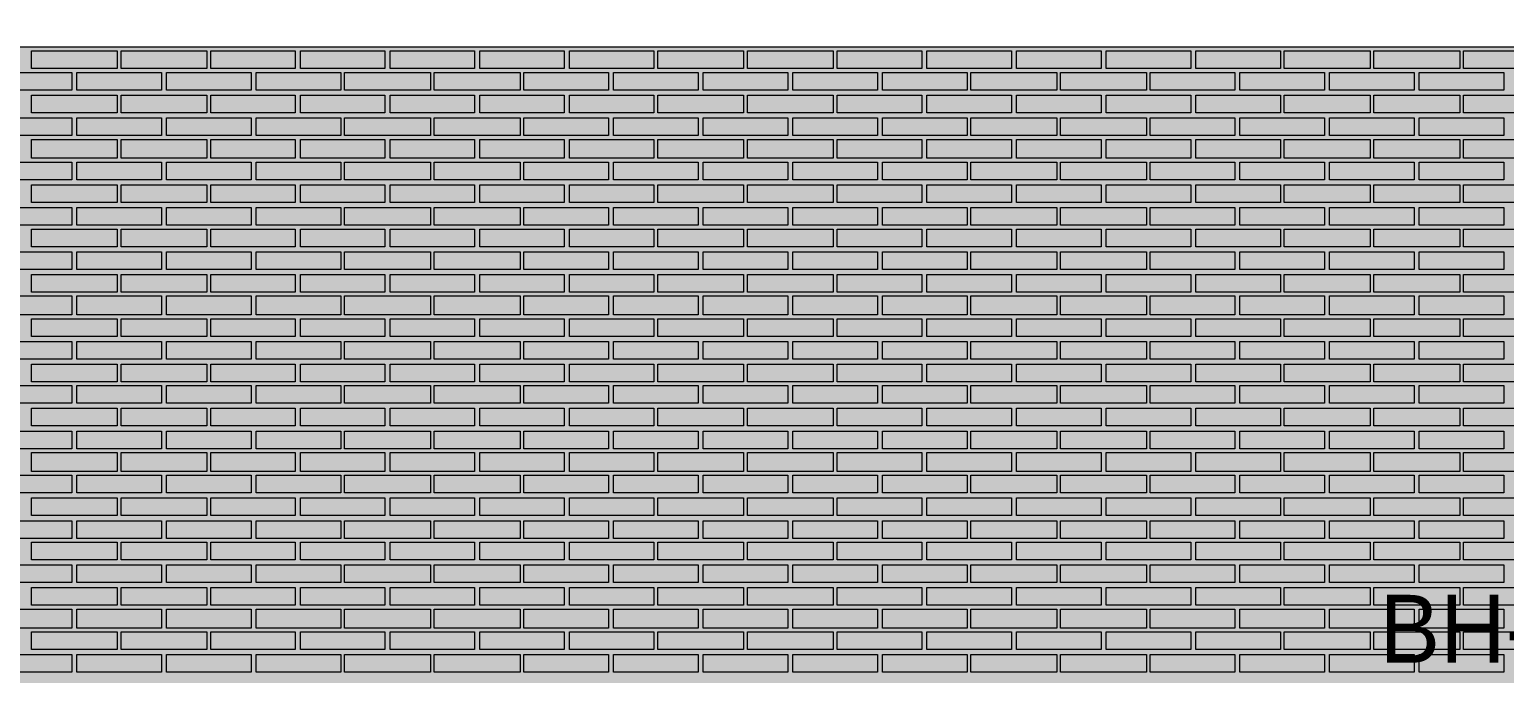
# Model space of a CAD drawing. Header units: millimetres. Extents: x -28928 to 100580, y -22867 to 36490.
# Drawn here: x 67054 to 71995, y 27991 to 30148 of the extents above; entities that cross this region are included whole.
import ezdxf

# ---------------------------------------------------------------- set-up
doc = ezdxf.new("R2010")
doc.units = ezdxf.units.MM
doc.layers.add('PDF _Геометрия', color=7, linetype='Continuous', true_color=0x8f8e8d)
doc.layers.add('PDF _Сплошная заливка', color=7, linetype='Continuous', true_color=0xffffff)
doc.layers.add('PDF _Текст', color=7, linetype='Continuous')

msp = doc.modelspace()

# ---------------------------------------------------------------- hatches: boundary and pattern name
at = {"layer": 'PDF _Сплошная заливка', "true_color": 0xdcd6cf, "transparency": 33554559}
msp.add_hatch(color=254, dxfattribs=at).paths.add_polyline_path([(64868.4, 16343.4), (64868.4, 19592.6), (66268.7, 19592.6), (66268.7, 16343.4), (82239.9, 16343.4), (82239.9, 30089.1), (52662.6, 30089.1), (52662.6, 16343.4), (62173.4, 16343.4), (62173.4, 19592.6), (64271.8, 19592.6), (64271.8, 16343.4)])

# ---------------------------------------------------------------- linework, layer by layer
at = {"layer": 'PDF _Геометрия', "color": 7, "lineweight": 9}
msp.add_lwpolyline([(82320.3, 30089.1), (82320.3, 30207.6), (82320.3, 30089.1), (-21934.3, 30089.1), (-21934.3, 30207.6), (82320.3, 30207.6)], dxfattribs=at)
at = {"layer": 'PDF _Геометрия', "lineweight": 9}
for points in [[(67347.6, 30076.4), (67347.6, 30017.2), (67059.9, 30017.2), (67059.9, 30076.4)], [(67648, 30076.4), (67648, 30017.2), (67360.3, 30017.2), (67360.3, 30076.4)], [(67944.1, 30076.4), (67944.1, 30017.2), (67660.7, 30017.2), (67660.7, 30076.4)], [(68244.5, 30076.4), (68244.5, 30017.2), (67961.1, 30017.2), (67961.1, 30076.4)], [(68544.9, 30076.4), (68544.9, 30017.2), (68261.4, 30017.2), (68261.4, 30076.4)], [(68845.3, 30076.4), (68845.3, 30017.2), (68561.8, 30017.2), (68561.8, 30076.4)], [(69145.7, 30076.4), (69145.7, 30017.2), (68862.2, 30017.2), (68862.2, 30076.4)], [(69446.1, 30076.4), (69446.1, 30017.2), (69158.4, 30017.2), (69158.4, 30076.4)], [(69746.4, 30076.4), (69746.4, 30017.2), (69458.7, 30017.2), (69458.7, 30076.4)], [(70042.6, 30076.4), (70042.6, 30017.2), (69759.1, 30017.2), (69759.1, 30076.4)], [(70343, 30076.4), (70343, 30017.2), (70059.5, 30017.2), (70059.5, 30076.4)], [(70643.4, 30076.4), (70643.4, 30017.2), (70359.9, 30017.2), (70359.9, 30076.4)], [(70943.7, 30076.4), (70943.7, 30017.2), (70660.3, 30017.2), (70660.3, 30076.4)], [(71244.1, 30076.4), (71244.1, 30017.2), (70960.7, 30017.2), (70960.7, 30076.4)], [(71544.5, 30076.4), (71544.5, 30017.2), (71256.8, 30017.2), (71256.8, 30076.4)], [(71844.9, 30076.4), (71844.9, 30017.2), (71557.2, 30017.2), (71557.2, 30076.4)], [(72141.1, 30076.4), (72141.1, 30017.2), (71857.6, 30017.2), (71857.6, 30076.4)], [(67195.3, 29945.3), (67055.7, 29945.3), (66911.8, 29945.3), (66911.8, 30004.5), (67055.7, 30004.5), (67195.3, 30004.5)], [(67495.7, 29945.3), (67351.8, 29945.3), (67212.2, 29945.3), (67212.2, 30004.5), (67351.8, 30004.5), (67495.7, 30004.5)], [(67796.1, 29945.3), (67652.2, 29945.3), (67512.6, 29945.3), (67512.6, 30004.5), (67652.2, 30004.5), (67796.1, 30004.5)], [(68096.4, 29945.3), (67952.6, 29945.3), (67813, 29945.3), (67813, 30004.5), (67952.6, 30004.5), (68096.4, 30004.5)], [(68396.8, 29945.3), (68253, 29945.3), (68109.1, 29945.3), (68109.1, 30004.5), (68253, 30004.5), (68396.8, 30004.5)], [(68697.2, 29945.3), (68553.4, 29945.3), (68409.5, 29945.3), (68409.5, 30004.5), (68553.4, 30004.5), (68697.2, 30004.5)], [(68993.4, 29945.3), (68853.7, 29945.3), (68709.9, 29945.3), (68709.9, 30004.5), (68853.7, 30004.5), (68993.4, 30004.5)], [(69293.7, 29945.3), (69154.1, 29945.3), (69010.3, 29945.3), (69010.3, 30004.5), (69154.1, 30004.5), (69293.7, 30004.5)], [(69594.1, 29945.3), (69450.3, 29945.3), (69310.7, 29945.3), (69310.7, 30004.5), (69450.3, 30004.5), (69594.1, 30004.5)], [(69894.5, 29945.3), (69750.7, 29945.3), (69611.1, 29945.3), (69611.1, 30004.5), (69750.7, 30004.5), (69894.5, 30004.5)], [(70194.9, 29945.3), (70051.1, 29945.3), (69911.4, 29945.3), (69911.4, 30004.5), (70051.1, 30004.5), (70194.9, 30004.5)], [(70495.3, 29945.3), (70351.4, 29945.3), (70207.6, 29945.3), (70207.6, 30004.5), (70351.4, 30004.5), (70495.3, 30004.5)], [(70795.7, 29945.3), (70651.8, 29945.3), (70508, 29945.3), (70508, 30004.5), (70651.8, 30004.5), (70795.7, 30004.5)], [(71091.8, 29945.3), (70952.2, 29945.3), (70808.4, 29945.3), (70808.4, 30004.5), (70952.2, 30004.5), (71091.8, 30004.5)], [(71392.2, 29945.3), (71252.6, 29945.3), (71108.7, 29945.3), (71108.7, 30004.5), (71252.6, 30004.5), (71392.2, 30004.5)], [(71692.6, 29945.3), (71553, 29945.3), (71409.1, 29945.3), (71409.1, 30004.5), (71553, 30004.5), (71692.6, 30004.5)], [(71993, 29945.3), (71849.1, 29945.3), (71709.5, 29945.3), (71709.5, 30004.5), (71849.1, 30004.5), (71993, 30004.5)], [(67347.6, 29928.4), (67347.6, 29869.1), (67059.9, 29869.1), (67059.9, 29928.4)], [(67648, 29928.4), (67648, 29869.1), (67360.3, 29869.1), (67360.3, 29928.4)], [(67944.1, 29928.4), (67944.1, 29869.1), (67660.7, 29869.1), (67660.7, 29928.4)], [(68244.5, 29928.4), (68244.5, 29869.1), (67961.1, 29869.1), (67961.1, 29928.4)], [(68544.9, 29928.4), (68544.9, 29869.1), (68261.4, 29869.1), (68261.4, 29928.4)], [(68845.3, 29928.4), (68845.3, 29869.1), (68561.8, 29869.1), (68561.8, 29928.4)], [(69145.7, 29928.4), (69145.7, 29869.1), (68862.2, 29869.1), (68862.2, 29928.4)], [(69446.1, 29928.4), (69446.1, 29869.1), (69158.4, 29869.1), (69158.4, 29928.4)], [(69746.4, 29928.4), (69746.4, 29869.1), (69458.7, 29869.1), (69458.7, 29928.4)], [(70042.6, 29928.4), (70042.6, 29869.1), (69759.1, 29869.1), (69759.1, 29928.4)], [(70343, 29928.4), (70343, 29869.1), (70059.5, 29869.1), (70059.5, 29928.4)], [(70643.4, 29928.4), (70643.4, 29869.1), (70359.9, 29869.1), (70359.9, 29928.4)], [(70943.7, 29928.4), (70943.7, 29869.1), (70660.3, 29869.1), (70660.3, 29928.4)], [(71244.1, 29928.4), (71244.1, 29869.1), (70960.7, 29869.1), (70960.7, 29928.4)], [(71544.5, 29928.4), (71544.5, 29869.1), (71256.8, 29869.1), (71256.8, 29928.4)], [(71844.9, 29928.4), (71844.9, 29869.1), (71557.2, 29869.1), (71557.2, 29928.4)], [(72141.1, 29928.4), (72141.1, 29869.1), (71857.6, 29869.1), (71857.6, 29928.4)], [(67195.3, 29793), (67055.7, 29793), (66911.8, 29793), (66911.8, 29852.2), (67055.7, 29852.2), (67195.3, 29852.2)], [(67495.7, 29793), (67351.8, 29793), (67212.2, 29793), (67212.2, 29852.2), (67351.8, 29852.2), (67495.7, 29852.2)], [(67796.1, 29793), (67652.2, 29793), (67512.6, 29793), (67512.6, 29852.2), (67652.2, 29852.2), (67796.1, 29852.2)], [(68096.4, 29793), (67952.6, 29793), (67813, 29793), (67813, 29852.2), (67952.6, 29852.2), (68096.4, 29852.2)], [(68396.8, 29793), (68253, 29793), (68109.1, 29793), (68109.1, 29852.2), (68253, 29852.2), (68396.8, 29852.2)], [(68697.2, 29793), (68553.4, 29793), (68409.5, 29793), (68409.5, 29852.2), (68553.4, 29852.2), (68697.2, 29852.2)], [(68993.4, 29793), (68853.7, 29793), (68709.9, 29793), (68709.9, 29852.2), (68853.7, 29852.2), (68993.4, 29852.2)], [(69293.7, 29793), (69154.1, 29793), (69010.3, 29793), (69010.3, 29852.2), (69154.1, 29852.2), (69293.7, 29852.2)], [(69594.1, 29793), (69450.3, 29793), (69310.7, 29793), (69310.7, 29852.2), (69450.3, 29852.2), (69594.1, 29852.2)], [(69894.5, 29793), (69750.7, 29793), (69611.1, 29793), (69611.1, 29852.2), (69750.7, 29852.2), (69894.5, 29852.2)], [(70194.9, 29793), (70051.1, 29793), (69911.4, 29793), (69911.4, 29852.2), (70051.1, 29852.2), (70194.9, 29852.2)], [(70495.3, 29793), (70351.4, 29793), (70207.6, 29793), (70207.6, 29852.2), (70351.4, 29852.2), (70495.3, 29852.2)], [(70795.7, 29793), (70651.8, 29793), (70508, 29793), (70508, 29852.2), (70651.8, 29852.2), (70795.7, 29852.2)], [(71091.8, 29793), (70952.2, 29793), (70808.4, 29793), (70808.4, 29852.2), (70952.2, 29852.2), (71091.8, 29852.2)], [(71392.2, 29793), (71252.6, 29793), (71108.7, 29793), (71108.7, 29852.2), (71252.6, 29852.2), (71392.2, 29852.2)], [(71692.6, 29793), (71553, 29793), (71409.1, 29793), (71409.1, 29852.2), (71553, 29852.2), (71692.6, 29852.2)], [(71993, 29793), (71849.1, 29793), (71709.5, 29793), (71709.5, 29852.2), (71849.1, 29852.2), (71993, 29852.2)], [(67347.6, 29780.3), (67347.6, 29716.8), (67059.9, 29716.8), (67059.9, 29780.3)], [(67648, 29780.3), (67648, 29716.8), (67360.3, 29716.8), (67360.3, 29780.3)], [(67944.1, 29780.3), (67944.1, 29716.8), (67660.7, 29716.8), (67660.7, 29780.3)], [(68244.5, 29780.3), (68244.5, 29716.8), (67961.1, 29716.8), (67961.1, 29780.3)], [(68544.9, 29780.3), (68544.9, 29716.8), (68261.4, 29716.8), (68261.4, 29780.3)], [(68845.3, 29780.3), (68845.3, 29716.8), (68561.8, 29716.8), (68561.8, 29780.3)], [(69145.7, 29780.3), (69145.7, 29716.8), (68862.2, 29716.8), (68862.2, 29780.3)], [(69446.1, 29780.3), (69446.1, 29716.8), (69158.4, 29716.8), (69158.4, 29780.3)], [(69746.4, 29780.3), (69746.4, 29716.8), (69458.7, 29716.8), (69458.7, 29780.3)], [(70042.6, 29780.3), (70042.6, 29716.8), (69759.1, 29716.8), (69759.1, 29780.3)], [(70343, 29780.3), (70343, 29716.8), (70059.5, 29716.8), (70059.5, 29780.3)], [(70643.4, 29780.3), (70643.4, 29716.8), (70359.9, 29716.8), (70359.9, 29780.3)], [(70943.7, 29780.3), (70943.7, 29716.8), (70660.3, 29716.8), (70660.3, 29780.3)], [(71244.1, 29780.3), (71244.1, 29716.8), (70960.7, 29716.8), (70960.7, 29780.3)], [(71544.5, 29780.3), (71544.5, 29716.8), (71256.8, 29716.8), (71256.8, 29780.3)], [(71844.9, 29780.3), (71844.9, 29716.8), (71557.2, 29716.8), (71557.2, 29780.3)], [(72141.1, 29780.3), (72141.1, 29716.8), (71857.6, 29716.8), (71857.6, 29780.3)], [(67195.3, 29644.9), (67055.7, 29644.9), (66911.8, 29644.9), (66911.8, 29704.1), (67055.7, 29704.1), (67195.3, 29704.1)], [(67495.7, 29644.9), (67351.8, 29644.9), (67212.2, 29644.9), (67212.2, 29704.1), (67351.8, 29704.1), (67495.7, 29704.1)], [(67796.1, 29644.9), (67652.2, 29644.9), (67512.6, 29644.9), (67512.6, 29704.1), (67652.2, 29704.1), (67796.1, 29704.1)], [(68096.4, 29644.9), (67952.6, 29644.9), (67813, 29644.9), (67813, 29704.1), (67952.6, 29704.1), (68096.4, 29704.1)], [(68396.8, 29644.9), (68253, 29644.9), (68109.1, 29644.9), (68109.1, 29704.1), (68253, 29704.1), (68396.8, 29704.1)], [(68697.2, 29644.9), (68553.4, 29644.9), (68409.5, 29644.9), (68409.5, 29704.1), (68553.4, 29704.1), (68697.2, 29704.1)], [(68993.4, 29644.9), (68853.7, 29644.9), (68709.9, 29644.9), (68709.9, 29704.1), (68853.7, 29704.1), (68993.4, 29704.1)], [(69293.7, 29644.9), (69154.1, 29644.9), (69010.3, 29644.9), (69010.3, 29704.1), (69154.1, 29704.1), (69293.7, 29704.1)], [(69594.1, 29644.9), (69450.3, 29644.9), (69310.7, 29644.9), (69310.7, 29704.1), (69450.3, 29704.1), (69594.1, 29704.1)], [(69894.5, 29644.9), (69750.7, 29644.9), (69611.1, 29644.9), (69611.1, 29704.1), (69750.7, 29704.1), (69894.5, 29704.1)], [(70194.9, 29644.9), (70051.1, 29644.9), (69911.4, 29644.9), (69911.4, 29704.1), (70051.1, 29704.1), (70194.9, 29704.1)], [(70495.3, 29644.9), (70351.4, 29644.9), (70207.6, 29644.9), (70207.6, 29704.1), (70351.4, 29704.1), (70495.3, 29704.1)], [(70795.7, 29644.9), (70651.8, 29644.9), (70508, 29644.9), (70508, 29704.1), (70651.8, 29704.1), (70795.7, 29704.1)], [(71091.8, 29644.9), (70952.2, 29644.9), (70808.4, 29644.9), (70808.4, 29704.1), (70952.2, 29704.1), (71091.8, 29704.1)], [(71392.2, 29644.9), (71252.6, 29644.9), (71108.7, 29644.9), (71108.7, 29704.1), (71252.6, 29704.1), (71392.2, 29704.1)], [(71692.6, 29644.9), (71553, 29644.9), (71409.1, 29644.9), (71409.1, 29704.1), (71553, 29704.1), (71692.6, 29704.1)], [(71993, 29644.9), (71849.1, 29644.9), (71709.5, 29644.9), (71709.5, 29704.1), (71849.1, 29704.1), (71993, 29704.1)], [(67347.6, 29628), (67347.6, 29568.7), (67059.9, 29568.7), (67059.9, 29628)], [(67648, 29628), (67648, 29568.7), (67360.3, 29568.7), (67360.3, 29628)], [(67944.1, 29628), (67944.1, 29568.7), (67660.7, 29568.7), (67660.7, 29628)], [(68244.5, 29628), (68244.5, 29568.7), (67961.1, 29568.7), (67961.1, 29628)], [(68544.9, 29628), (68544.9, 29568.7), (68261.4, 29568.7), (68261.4, 29628)], [(68845.3, 29628), (68845.3, 29568.7), (68561.8, 29568.7), (68561.8, 29628)], [(69145.7, 29628), (69145.7, 29568.7), (68862.2, 29568.7), (68862.2, 29628)], [(69446.1, 29628), (69446.1, 29568.7), (69158.4, 29568.7), (69158.4, 29628)], [(69746.4, 29628), (69746.4, 29568.7), (69458.7, 29568.7), (69458.7, 29628)], [(70042.6, 29628), (70042.6, 29568.7), (69759.1, 29568.7), (69759.1, 29628)], [(70343, 29628), (70343, 29568.7), (70059.5, 29568.7), (70059.5, 29628)], [(70643.4, 29628), (70643.4, 29568.7), (70359.9, 29568.7), (70359.9, 29628)], [(70943.7, 29628), (70943.7, 29568.7), (70660.3, 29568.7), (70660.3, 29628)], [(71244.1, 29628), (71244.1, 29568.7), (70960.7, 29568.7), (70960.7, 29628)], [(71544.5, 29628), (71544.5, 29568.7), (71256.8, 29568.7), (71256.8, 29628)], [(71844.9, 29628), (71844.9, 29568.7), (71557.2, 29568.7), (71557.2, 29628)], [(72141.1, 29628), (72141.1, 29568.7), (71857.6, 29568.7), (71857.6, 29628)], [(67195.3, 29492.6), (67055.7, 29492.6), (66911.8, 29492.6), (66911.8, 29551.8), (67055.7, 29551.8), (67195.3, 29551.8)], [(67495.7, 29492.6), (67351.8, 29492.6), (67212.2, 29492.6), (67212.2, 29551.8), (67351.8, 29551.8), (67495.7, 29551.8)], [(67796.1, 29492.6), (67652.2, 29492.6), (67512.6, 29492.6), (67512.6, 29551.8), (67652.2, 29551.8), (67796.1, 29551.8)], [(68096.4, 29492.6), (67952.6, 29492.6), (67813, 29492.6), (67813, 29551.8), (67952.6, 29551.8), (68096.4, 29551.8)], [(68396.8, 29492.6), (68253, 29492.6), (68109.1, 29492.6), (68109.1, 29551.8), (68253, 29551.8), (68396.8, 29551.8)], [(68697.2, 29492.6), (68553.4, 29492.6), (68409.5, 29492.6), (68409.5, 29551.8), (68553.4, 29551.8), (68697.2, 29551.8)], [(68993.4, 29492.6), (68853.7, 29492.6), (68709.9, 29492.6), (68709.9, 29551.8), (68853.7, 29551.8), (68993.4, 29551.8)], [(69293.7, 29492.6), (69154.1, 29492.6), (69010.3, 29492.6), (69010.3, 29551.8), (69154.1, 29551.8), (69293.7, 29551.8)], [(69594.1, 29492.6), (69450.3, 29492.6), (69310.7, 29492.6), (69310.7, 29551.8), (69450.3, 29551.8), (69594.1, 29551.8)], [(69894.5, 29492.6), (69750.7, 29492.6), (69611.1, 29492.6), (69611.1, 29551.8), (69750.7, 29551.8), (69894.5, 29551.8)], [(70194.9, 29492.6), (70051.1, 29492.6), (69911.4, 29492.6), (69911.4, 29551.8), (70051.1, 29551.8), (70194.9, 29551.8)], [(70495.3, 29492.6), (70351.4, 29492.6), (70207.6, 29492.6), (70207.6, 29551.8), (70351.4, 29551.8), (70495.3, 29551.8)], [(70795.7, 29492.6), (70651.8, 29492.6), (70508, 29492.6), (70508, 29551.8), (70651.8, 29551.8), (70795.7, 29551.8)], [(71091.8, 29492.6), (70952.2, 29492.6), (70808.4, 29492.6), (70808.4, 29551.8), (70952.2, 29551.8), (71091.8, 29551.8)], [(71392.2, 29492.6), (71252.6, 29492.6), (71108.7, 29492.6), (71108.7, 29551.8), (71252.6, 29551.8), (71392.2, 29551.8)], [(71692.6, 29492.6), (71553, 29492.6), (71409.1, 29492.6), (71409.1, 29551.8), (71553, 29551.8), (71692.6, 29551.8)], [(71993, 29492.6), (71849.1, 29492.6), (71709.5, 29492.6), (71709.5, 29551.8), (71849.1, 29551.8), (71993, 29551.8)], [(67347.6, 29479.9), (67347.6, 29420.7), (67059.9, 29420.7), (67059.9, 29479.9)], [(67648, 29479.9), (67648, 29420.7), (67360.3, 29420.7), (67360.3, 29479.9)], [(67944.1, 29479.9), (67944.1, 29420.7), (67660.7, 29420.7), (67660.7, 29479.9)], [(68244.5, 29479.9), (68244.5, 29420.7), (67961.1, 29420.7), (67961.1, 29479.9)], [(68544.9, 29479.9), (68544.9, 29420.7), (68261.4, 29420.7), (68261.4, 29479.9)], [(68845.3, 29479.9), (68845.3, 29420.7), (68561.8, 29420.7), (68561.8, 29479.9)], [(69145.7, 29479.9), (69145.7, 29420.7), (68862.2, 29420.7), (68862.2, 29479.9)], [(69446.1, 29479.9), (69446.1, 29420.7), (69158.4, 29420.7), (69158.4, 29479.9)], [(69746.4, 29479.9), (69746.4, 29420.7), (69458.7, 29420.7), (69458.7, 29479.9)], [(70042.6, 29479.9), (70042.6, 29420.7), (69759.1, 29420.7), (69759.1, 29479.9)], [(70343, 29479.9), (70343, 29420.7), (70059.5, 29420.7), (70059.5, 29479.9)], [(70643.4, 29479.9), (70643.4, 29420.7), (70359.9, 29420.7), (70359.9, 29479.9)], [(70943.7, 29479.9), (70943.7, 29420.7), (70660.3, 29420.7), (70660.3, 29479.9)], [(71244.1, 29479.9), (71244.1, 29420.7), (70960.7, 29420.7), (70960.7, 29479.9)], [(71544.5, 29479.9), (71544.5, 29420.7), (71256.8, 29420.7), (71256.8, 29479.9)], [(71844.9, 29479.9), (71844.9, 29420.7), (71557.2, 29420.7), (71557.2, 29479.9)], [(72141.1, 29479.9), (72141.1, 29420.7), (71857.6, 29420.7), (71857.6, 29479.9)], [(67195.3, 29344.5), (67055.7, 29344.5), (66911.8, 29344.5), (66911.8, 29403.7), (67055.7, 29403.7), (67195.3, 29403.7)], [(67495.7, 29344.5), (67351.8, 29344.5), (67212.2, 29344.5), (67212.2, 29403.7), (67351.8, 29403.7), (67495.7, 29403.7)], [(67796.1, 29344.5), (67652.2, 29344.5), (67512.6, 29344.5), (67512.6, 29403.7), (67652.2, 29403.7), (67796.1, 29403.7)], [(68096.4, 29344.5), (67952.6, 29344.5), (67813, 29344.5), (67813, 29403.7), (67952.6, 29403.7), (68096.4, 29403.7)], [(68396.8, 29344.5), (68253, 29344.5), (68109.1, 29344.5), (68109.1, 29403.7), (68253, 29403.7), (68396.8, 29403.7)], [(68697.2, 29344.5), (68553.4, 29344.5), (68409.5, 29344.5), (68409.5, 29403.7), (68553.4, 29403.7), (68697.2, 29403.7)], [(68993.4, 29344.5), (68853.7, 29344.5), (68709.9, 29344.5), (68709.9, 29403.7), (68853.7, 29403.7), (68993.4, 29403.7)], [(69293.7, 29344.5), (69154.1, 29344.5), (69010.3, 29344.5), (69010.3, 29403.7), (69154.1, 29403.7), (69293.7, 29403.7)], [(69594.1, 29344.5), (69450.3, 29344.5), (69310.7, 29344.5), (69310.7, 29403.7), (69450.3, 29403.7), (69594.1, 29403.7)], [(69894.5, 29344.5), (69750.7, 29344.5), (69611.1, 29344.5), (69611.1, 29403.7), (69750.7, 29403.7), (69894.5, 29403.7)], [(70194.9, 29344.5), (70051.1, 29344.5), (69911.4, 29344.5), (69911.4, 29403.7), (70051.1, 29403.7), (70194.9, 29403.7)], [(70495.3, 29344.5), (70351.4, 29344.5), (70207.6, 29344.5), (70207.6, 29403.7), (70351.4, 29403.7), (70495.3, 29403.7)], [(70795.7, 29344.5), (70651.8, 29344.5), (70508, 29344.5), (70508, 29403.7), (70651.8, 29403.7), (70795.7, 29403.7)], [(71091.8, 29344.5), (70952.2, 29344.5), (70808.4, 29344.5), (70808.4, 29403.7), (70952.2, 29403.7), (71091.8, 29403.7)], [(71392.2, 29344.5), (71252.6, 29344.5), (71108.7, 29344.5), (71108.7, 29403.7), (71252.6, 29403.7), (71392.2, 29403.7)], [(71692.6, 29344.5), (71553, 29344.5), (71409.1, 29344.5), (71409.1, 29403.7), (71553, 29403.7), (71692.6, 29403.7)], [(71993, 29344.5), (71849.1, 29344.5), (71709.5, 29344.5), (71709.5, 29403.7), (71849.1, 29403.7), (71993, 29403.7)], [(67347.6, 29327.6), (67347.6, 29268.4), (67059.9, 29268.4), (67059.9, 29327.6)], [(67648, 29327.6), (67648, 29268.4), (67360.3, 29268.4), (67360.3, 29327.6)], [(67944.1, 29327.6), (67944.1, 29268.4), (67660.7, 29268.4), (67660.7, 29327.6)], [(68244.5, 29327.6), (68244.5, 29268.4), (67961.1, 29268.4), (67961.1, 29327.6)], [(68544.9, 29327.6), (68544.9, 29268.4), (68261.4, 29268.4), (68261.4, 29327.6)], [(68845.3, 29327.6), (68845.3, 29268.4), (68561.8, 29268.4), (68561.8, 29327.6)], [(69145.7, 29327.6), (69145.7, 29268.4), (68862.2, 29268.4), (68862.2, 29327.6)], [(69446.1, 29327.6), (69446.1, 29268.4), (69158.4, 29268.4), (69158.4, 29327.6)], [(69746.4, 29327.6), (69746.4, 29268.4), (69458.7, 29268.4), (69458.7, 29327.6)], [(70042.6, 29327.6), (70042.6, 29268.4), (69759.1, 29268.4), (69759.1, 29327.6)], [(70343, 29327.6), (70343, 29268.4), (70059.5, 29268.4), (70059.5, 29327.6)], [(70643.4, 29327.6), (70643.4, 29268.4), (70359.9, 29268.4), (70359.9, 29327.6)], [(70943.7, 29327.6), (70943.7, 29268.4), (70660.3, 29268.4), (70660.3, 29327.6)], [(71244.1, 29327.6), (71244.1, 29268.4), (70960.7, 29268.4), (70960.7, 29327.6)], [(71544.5, 29327.6), (71544.5, 29268.4), (71256.8, 29268.4), (71256.8, 29327.6)], [(71844.9, 29327.6), (71844.9, 29268.4), (71557.2, 29268.4), (71557.2, 29327.6)], [(72141.1, 29327.6), (72141.1, 29268.4), (71857.6, 29268.4), (71857.6, 29327.6)], [(67195.3, 29192.2), (67055.7, 29192.2), (66911.8, 29192.2), (66911.8, 29255.7), (67055.7, 29255.7), (67195.3, 29255.7)], [(67495.7, 29192.2), (67351.8, 29192.2), (67212.2, 29192.2), (67212.2, 29255.7), (67351.8, 29255.7), (67495.7, 29255.7)], [(67796.1, 29192.2), (67652.2, 29192.2), (67512.6, 29192.2), (67512.6, 29255.7), (67652.2, 29255.7), (67796.1, 29255.7)], [(68096.4, 29192.2), (67952.6, 29192.2), (67813, 29192.2), (67813, 29255.7), (67952.6, 29255.7), (68096.4, 29255.7)], [(68396.8, 29192.2), (68253, 29192.2), (68109.1, 29192.2), (68109.1, 29255.7), (68253, 29255.7), (68396.8, 29255.7)], [(68697.2, 29192.2), (68553.4, 29192.2), (68409.5, 29192.2), (68409.5, 29255.7), (68553.4, 29255.7), (68697.2, 29255.7)], [(68993.4, 29192.2), (68853.7, 29192.2), (68709.9, 29192.2), (68709.9, 29255.7), (68853.7, 29255.7), (68993.4, 29255.7)], [(69293.7, 29192.2), (69154.1, 29192.2), (69010.3, 29192.2), (69010.3, 29255.7), (69154.1, 29255.7), (69293.7, 29255.7)], [(69594.1, 29192.2), (69450.3, 29192.2), (69310.7, 29192.2), (69310.7, 29255.7), (69450.3, 29255.7), (69594.1, 29255.7)], [(69894.5, 29192.2), (69750.7, 29192.2), (69611.1, 29192.2), (69611.1, 29255.7), (69750.7, 29255.7), (69894.5, 29255.7)], [(70194.9, 29192.2), (70051.1, 29192.2), (69911.4, 29192.2), (69911.4, 29255.7), (70051.1, 29255.7), (70194.9, 29255.7)], [(70495.3, 29192.2), (70351.4, 29192.2), (70207.6, 29192.2), (70207.6, 29255.7), (70351.4, 29255.7), (70495.3, 29255.7)], [(70795.7, 29192.2), (70651.8, 29192.2), (70508, 29192.2), (70508, 29255.7), (70651.8, 29255.7), (70795.7, 29255.7)], [(71091.8, 29192.2), (70952.2, 29192.2), (70808.4, 29192.2), (70808.4, 29255.7), (70952.2, 29255.7), (71091.8, 29255.7)], [(71392.2, 29192.2), (71252.6, 29192.2), (71108.7, 29192.2), (71108.7, 29255.7), (71252.6, 29255.7), (71392.2, 29255.7)], [(71692.6, 29192.2), (71553, 29192.2), (71409.1, 29192.2), (71409.1, 29255.7), (71553, 29255.7), (71692.6, 29255.7)], [(71993, 29192.2), (71849.1, 29192.2), (71709.5, 29192.2), (71709.5, 29255.7), (71849.1, 29255.7), (71993, 29255.7)], [(67347.6, 29179.5), (67347.6, 29120.3), (67059.9, 29120.3), (67059.9, 29179.5)], [(67648, 29179.5), (67648, 29120.3), (67360.3, 29120.3), (67360.3, 29179.5)], [(67944.1, 29179.5), (67944.1, 29120.3), (67660.7, 29120.3), (67660.7, 29179.5)], [(68244.5, 29179.5), (68244.5, 29120.3), (67961.1, 29120.3), (67961.1, 29179.5)], [(68544.9, 29179.5), (68544.9, 29120.3), (68261.4, 29120.3), (68261.4, 29179.5)], [(68845.3, 29179.5), (68845.3, 29120.3), (68561.8, 29120.3), (68561.8, 29179.5)], [(69145.7, 29179.5), (69145.7, 29120.3), (68862.2, 29120.3), (68862.2, 29179.5)], [(69446.1, 29179.5), (69446.1, 29120.3), (69158.4, 29120.3), (69158.4, 29179.5)], [(69746.4, 29179.5), (69746.4, 29120.3), (69458.7, 29120.3), (69458.7, 29179.5)], [(70042.6, 29179.5), (70042.6, 29120.3), (69759.1, 29120.3), (69759.1, 29179.5)], [(70343, 29179.5), (70343, 29120.3), (70059.5, 29120.3), (70059.5, 29179.5)], [(70643.4, 29179.5), (70643.4, 29120.3), (70359.9, 29120.3), (70359.9, 29179.5)], [(70943.7, 29179.5), (70943.7, 29120.3), (70660.3, 29120.3), (70660.3, 29179.5)], [(71244.1, 29179.5), (71244.1, 29120.3), (70960.7, 29120.3), (70960.7, 29179.5)], [(71544.5, 29179.5), (71544.5, 29120.3), (71256.8, 29120.3), (71256.8, 29179.5)], [(71844.9, 29179.5), (71844.9, 29120.3), (71557.2, 29120.3), (71557.2, 29179.5)], [(72141.1, 29179.5), (72141.1, 29120.3), (71857.6, 29120.3), (71857.6, 29179.5)], [(67195.3, 29044.1), (67055.7, 29044.1), (66911.8, 29044.1), (66911.8, 29103.4), (67055.7, 29103.4), (67195.3, 29103.4)], [(67495.7, 29044.1), (67351.8, 29044.1), (67212.2, 29044.1), (67212.2, 29103.4), (67351.8, 29103.4), (67495.7, 29103.4)], [(67796.1, 29044.1), (67652.2, 29044.1), (67512.6, 29044.1), (67512.6, 29103.4), (67652.2, 29103.4), (67796.1, 29103.4)], [(68096.4, 29044.1), (67952.6, 29044.1), (67813, 29044.1), (67813, 29103.4), (67952.6, 29103.4), (68096.4, 29103.4)], [(68396.8, 29044.1), (68253, 29044.1), (68109.1, 29044.1), (68109.1, 29103.4), (68253, 29103.4), (68396.8, 29103.4)], [(68697.2, 29044.1), (68553.4, 29044.1), (68409.5, 29044.1), (68409.5, 29103.4), (68553.4, 29103.4), (68697.2, 29103.4)], [(68993.4, 29044.1), (68853.7, 29044.1), (68709.9, 29044.1), (68709.9, 29103.4), (68853.7, 29103.4), (68993.4, 29103.4)], [(69293.7, 29044.1), (69154.1, 29044.1), (69010.3, 29044.1), (69010.3, 29103.4), (69154.1, 29103.4), (69293.7, 29103.4)], [(69594.1, 29044.1), (69450.3, 29044.1), (69310.7, 29044.1), (69310.7, 29103.4), (69450.3, 29103.4), (69594.1, 29103.4)], [(69894.5, 29044.1), (69750.7, 29044.1), (69611.1, 29044.1), (69611.1, 29103.4), (69750.7, 29103.4), (69894.5, 29103.4)], [(70194.9, 29044.1), (70051.1, 29044.1), (69911.4, 29044.1), (69911.4, 29103.4), (70051.1, 29103.4), (70194.9, 29103.4)], [(70495.3, 29044.1), (70351.4, 29044.1), (70207.6, 29044.1), (70207.6, 29103.4), (70351.4, 29103.4), (70495.3, 29103.4)], [(70795.7, 29044.1), (70651.8, 29044.1), (70508, 29044.1), (70508, 29103.4), (70651.8, 29103.4), (70795.7, 29103.4)], [(71091.8, 29044.1), (70952.2, 29044.1), (70808.4, 29044.1), (70808.4, 29103.4), (70952.2, 29103.4), (71091.8, 29103.4)], [(71392.2, 29044.1), (71252.6, 29044.1), (71108.7, 29044.1), (71108.7, 29103.4), (71252.6, 29103.4), (71392.2, 29103.4)], [(71692.6, 29044.1), (71553, 29044.1), (71409.1, 29044.1), (71409.1, 29103.4), (71553, 29103.4), (71692.6, 29103.4)], [(71993, 29044.1), (71849.1, 29044.1), (71709.5, 29044.1), (71709.5, 29103.4), (71849.1, 29103.4), (71993, 29103.4)], [(67347.6, 29027.2), (67347.6, 28968), (67059.9, 28968), (67059.9, 29027.2)], [(67648, 29027.2), (67648, 28968), (67360.3, 28968), (67360.3, 29027.2)], [(67944.1, 29027.2), (67944.1, 28968), (67660.7, 28968), (67660.7, 29027.2)], [(68244.5, 29027.2), (68244.5, 28968), (67961.1, 28968), (67961.1, 29027.2)], [(68544.9, 29027.2), (68544.9, 28968), (68261.4, 28968), (68261.4, 29027.2)], [(68845.3, 29027.2), (68845.3, 28968), (68561.8, 28968), (68561.8, 29027.2)], [(69145.7, 29027.2), (69145.7, 28968), (68862.2, 28968), (68862.2, 29027.2)], [(69446.1, 29027.2), (69446.1, 28968), (69158.4, 28968), (69158.4, 29027.2)], [(69746.4, 29027.2), (69746.4, 28968), (69458.7, 28968), (69458.7, 29027.2)], [(70042.6, 29027.2), (70042.6, 28968), (69759.1, 28968), (69759.1, 29027.2)], [(70343, 29027.2), (70343, 28968), (70059.5, 28968), (70059.5, 29027.2)], [(70643.4, 29027.2), (70643.4, 28968), (70359.9, 28968), (70359.9, 29027.2)], [(70943.7, 29027.2), (70943.7, 28968), (70660.3, 28968), (70660.3, 29027.2)], [(71244.1, 29027.2), (71244.1, 28968), (70960.7, 28968), (70960.7, 29027.2)], [(71544.5, 29027.2), (71544.5, 28968), (71256.8, 28968), (71256.8, 29027.2)], [(71844.9, 29027.2), (71844.9, 28968), (71557.2, 28968), (71557.2, 29027.2)], [(72141.1, 29027.2), (72141.1, 28968), (71857.6, 28968), (71857.6, 29027.2)], [(67195.3, 28896), (67055.7, 28896), (66911.8, 28896), (66911.8, 28955.3), (67055.7, 28955.3), (67195.3, 28955.3)], [(67495.7, 28896), (67351.8, 28896), (67212.2, 28896), (67212.2, 28955.3), (67351.8, 28955.3), (67495.7, 28955.3)], [(67796.1, 28896), (67652.2, 28896), (67512.6, 28896), (67512.6, 28955.3), (67652.2, 28955.3), (67796.1, 28955.3)], [(68096.4, 28896), (67952.6, 28896), (67813, 28896), (67813, 28955.3), (67952.6, 28955.3), (68096.4, 28955.3)], [(68396.8, 28896), (68253, 28896), (68109.1, 28896), (68109.1, 28955.3), (68253, 28955.3), (68396.8, 28955.3)], [(68697.2, 28896), (68553.4, 28896), (68409.5, 28896), (68409.5, 28955.3), (68553.4, 28955.3), (68697.2, 28955.3)], [(68993.4, 28896), (68853.7, 28896), (68709.9, 28896), (68709.9, 28955.3), (68853.7, 28955.3), (68993.4, 28955.3)], [(69293.7, 28896), (69154.1, 28896), (69010.3, 28896), (69010.3, 28955.3), (69154.1, 28955.3), (69293.7, 28955.3)], [(69594.1, 28896), (69450.3, 28896), (69310.7, 28896), (69310.7, 28955.3), (69450.3, 28955.3), (69594.1, 28955.3)], [(69894.5, 28896), (69750.7, 28896), (69611.1, 28896), (69611.1, 28955.3), (69750.7, 28955.3), (69894.5, 28955.3)], [(70194.9, 28896), (70051.1, 28896), (69911.4, 28896), (69911.4, 28955.3), (70051.1, 28955.3), (70194.9, 28955.3)], [(70495.3, 28896), (70351.4, 28896), (70207.6, 28896), (70207.6, 28955.3), (70351.4, 28955.3), (70495.3, 28955.3)], [(70795.7, 28896), (70651.8, 28896), (70508, 28896), (70508, 28955.3), (70651.8, 28955.3), (70795.7, 28955.3)], [(71091.8, 28896), (70952.2, 28896), (70808.4, 28896), (70808.4, 28955.3), (70952.2, 28955.3), (71091.8, 28955.3)], [(71392.2, 28896), (71252.6, 28896), (71108.7, 28896), (71108.7, 28955.3), (71252.6, 28955.3), (71392.2, 28955.3)], [(71692.6, 28896), (71553, 28896), (71409.1, 28896), (71409.1, 28955.3), (71553, 28955.3), (71692.6, 28955.3)], [(71993, 28896), (71849.1, 28896), (71709.5, 28896), (71709.5, 28955.3), (71849.1, 28955.3), (71993, 28955.3)], [(67347.6, 28879.1), (67347.6, 28819.9), (67059.9, 28819.9), (67059.9, 28879.1)], [(67648, 28879.1), (67648, 28819.9), (67360.3, 28819.9), (67360.3, 28879.1)], [(67944.1, 28879.1), (67944.1, 28819.9), (67660.7, 28819.9), (67660.7, 28879.1)], [(68244.5, 28879.1), (68244.5, 28819.9), (67961.1, 28819.9), (67961.1, 28879.1)], [(68544.9, 28879.1), (68544.9, 28819.9), (68261.4, 28819.9), (68261.4, 28879.1)], [(68845.3, 28879.1), (68845.3, 28819.9), (68561.8, 28819.9), (68561.8, 28879.1)], [(69145.7, 28879.1), (69145.7, 28819.9), (68862.2, 28819.9), (68862.2, 28879.1)], [(69446.1, 28879.1), (69446.1, 28819.9), (69158.4, 28819.9), (69158.4, 28879.1)], [(69746.4, 28879.1), (69746.4, 28819.9), (69458.7, 28819.9), (69458.7, 28879.1)], [(70042.6, 28879.1), (70042.6, 28819.9), (69759.1, 28819.9), (69759.1, 28879.1)], [(70343, 28879.1), (70343, 28819.9), (70059.5, 28819.9), (70059.5, 28879.1)], [(70643.4, 28879.1), (70643.4, 28819.9), (70359.9, 28819.9), (70359.9, 28879.1)], [(70943.7, 28879.1), (70943.7, 28819.9), (70660.3, 28819.9), (70660.3, 28879.1)], [(71244.1, 28879.1), (71244.1, 28819.9), (70960.7, 28819.9), (70960.7, 28879.1)], [(71544.5, 28879.1), (71544.5, 28819.9), (71256.8, 28819.9), (71256.8, 28879.1)], [(71844.9, 28879.1), (71844.9, 28819.9), (71557.2, 28819.9), (71557.2, 28879.1)], [(72141.1, 28879.1), (72141.1, 28819.9), (71857.6, 28819.9), (71857.6, 28879.1)], [(67195.3, 28743.7), (67055.7, 28743.7), (66911.8, 28743.7), (66911.8, 28803), (67055.7, 28803), (67195.3, 28803)], [(67495.7, 28743.7), (67351.8, 28743.7), (67212.2, 28743.7), (67212.2, 28803), (67351.8, 28803), (67495.7, 28803)], [(67796.1, 28743.7), (67652.2, 28743.7), (67512.6, 28743.7), (67512.6, 28803), (67652.2, 28803), (67796.1, 28803)], [(68096.4, 28743.7), (67952.6, 28743.7), (67813, 28743.7), (67813, 28803), (67952.6, 28803), (68096.4, 28803)], [(68396.8, 28743.7), (68253, 28743.7), (68109.1, 28743.7), (68109.1, 28803), (68253, 28803), (68396.8, 28803)], [(68697.2, 28743.7), (68553.4, 28743.7), (68409.5, 28743.7), (68409.5, 28803), (68553.4, 28803), (68697.2, 28803)], [(68993.4, 28743.7), (68853.7, 28743.7), (68709.9, 28743.7), (68709.9, 28803), (68853.7, 28803), (68993.4, 28803)], [(69293.7, 28743.7), (69154.1, 28743.7), (69010.3, 28743.7), (69010.3, 28803), (69154.1, 28803), (69293.7, 28803)], [(69594.1, 28743.7), (69450.3, 28743.7), (69310.7, 28743.7), (69310.7, 28803), (69450.3, 28803), (69594.1, 28803)], [(69894.5, 28743.7), (69750.7, 28743.7), (69611.1, 28743.7), (69611.1, 28803), (69750.7, 28803), (69894.5, 28803)], [(70194.9, 28743.7), (70051.1, 28743.7), (69911.4, 28743.7), (69911.4, 28803), (70051.1, 28803), (70194.9, 28803)], [(70495.3, 28743.7), (70351.4, 28743.7), (70207.6, 28743.7), (70207.6, 28803), (70351.4, 28803), (70495.3, 28803)], [(70795.7, 28743.7), (70651.8, 28743.7), (70508, 28743.7), (70508, 28803), (70651.8, 28803), (70795.7, 28803)], [(71091.8, 28743.7), (70952.2, 28743.7), (70808.4, 28743.7), (70808.4, 28803), (70952.2, 28803), (71091.8, 28803)], [(71392.2, 28743.7), (71252.6, 28743.7), (71108.7, 28743.7), (71108.7, 28803), (71252.6, 28803), (71392.2, 28803)], [(71692.6, 28743.7), (71553, 28743.7), (71409.1, 28743.7), (71409.1, 28803), (71553, 28803), (71692.6, 28803)], [(71993, 28743.7), (71849.1, 28743.7), (71709.5, 28743.7), (71709.5, 28803), (71849.1, 28803), (71993, 28803)], [(67347.6, 28731), (67347.6, 28667.6), (67059.9, 28667.6), (67059.9, 28731)], [(67648, 28731), (67648, 28667.6), (67360.3, 28667.6), (67360.3, 28731)], [(67944.1, 28731), (67944.1, 28667.6), (67660.7, 28667.6), (67660.7, 28731)], [(68244.5, 28731), (68244.5, 28667.6), (67961.1, 28667.6), (67961.1, 28731)], [(68544.9, 28731), (68544.9, 28667.6), (68261.4, 28667.6), (68261.4, 28731)], [(68845.3, 28731), (68845.3, 28667.6), (68561.8, 28667.6), (68561.8, 28731)], [(69145.7, 28731), (69145.7, 28667.6), (68862.2, 28667.6), (68862.2, 28731)], [(69446.1, 28731), (69446.1, 28667.6), (69158.4, 28667.6), (69158.4, 28731)], [(69746.4, 28731), (69746.4, 28667.6), (69458.7, 28667.6), (69458.7, 28731)], [(70042.6, 28731), (70042.6, 28667.6), (69759.1, 28667.6), (69759.1, 28731)], [(70343, 28731), (70343, 28667.6), (70059.5, 28667.6), (70059.5, 28731)], [(70643.4, 28731), (70643.4, 28667.6), (70359.9, 28667.6), (70359.9, 28731)], [(70943.7, 28731), (70943.7, 28667.6), (70660.3, 28667.6), (70660.3, 28731)], [(71244.1, 28731), (71244.1, 28667.6), (70960.7, 28667.6), (70960.7, 28731)], [(71544.5, 28731), (71544.5, 28667.6), (71256.8, 28667.6), (71256.8, 28731)], [(71844.9, 28731), (71844.9, 28667.6), (71557.2, 28667.6), (71557.2, 28731)], [(72141.1, 28731), (72141.1, 28667.6), (71857.6, 28667.6), (71857.6, 28731)], [(67195.3, 28595.7), (67055.7, 28595.7), (66911.8, 28595.7), (66911.8, 28654.9), (67055.7, 28654.9), (67195.3, 28654.9)], [(67495.7, 28595.7), (67351.8, 28595.7), (67212.2, 28595.7), (67212.2, 28654.9), (67351.8, 28654.9), (67495.7, 28654.9)], [(67796.1, 28595.7), (67652.2, 28595.7), (67512.6, 28595.7), (67512.6, 28654.9), (67652.2, 28654.9), (67796.1, 28654.9)], [(68096.4, 28595.7), (67952.6, 28595.7), (67813, 28595.7), (67813, 28654.9), (67952.6, 28654.9), (68096.4, 28654.9)], [(68396.8, 28595.7), (68253, 28595.7), (68109.1, 28595.7), (68109.1, 28654.9), (68253, 28654.9), (68396.8, 28654.9)], [(68697.2, 28595.7), (68553.4, 28595.7), (68409.5, 28595.7), (68409.5, 28654.9), (68553.4, 28654.9), (68697.2, 28654.9)], [(68993.4, 28595.7), (68853.7, 28595.7), (68709.9, 28595.7), (68709.9, 28654.9), (68853.7, 28654.9), (68993.4, 28654.9)], [(69293.7, 28595.7), (69154.1, 28595.7), (69010.3, 28595.7), (69010.3, 28654.9), (69154.1, 28654.9), (69293.7, 28654.9)], [(69594.1, 28595.7), (69450.3, 28595.7), (69310.7, 28595.7), (69310.7, 28654.9), (69450.3, 28654.9), (69594.1, 28654.9)], [(69894.5, 28595.7), (69750.7, 28595.7), (69611.1, 28595.7), (69611.1, 28654.9), (69750.7, 28654.9), (69894.5, 28654.9)], [(70194.9, 28595.7), (70051.1, 28595.7), (69911.4, 28595.7), (69911.4, 28654.9), (70051.1, 28654.9), (70194.9, 28654.9)], [(70495.3, 28595.7), (70351.4, 28595.7), (70207.6, 28595.7), (70207.6, 28654.9), (70351.4, 28654.9), (70495.3, 28654.9)], [(70795.7, 28595.7), (70651.8, 28595.7), (70508, 28595.7), (70508, 28654.9), (70651.8, 28654.9), (70795.7, 28654.9)], [(71091.8, 28595.7), (70952.2, 28595.7), (70808.4, 28595.7), (70808.4, 28654.9), (70952.2, 28654.9), (71091.8, 28654.9)], [(71392.2, 28595.7), (71252.6, 28595.7), (71108.7, 28595.7), (71108.7, 28654.9), (71252.6, 28654.9), (71392.2, 28654.9)], [(71692.6, 28595.7), (71553, 28595.7), (71409.1, 28595.7), (71409.1, 28654.9), (71553, 28654.9), (71692.6, 28654.9)], [(71993, 28595.7), (71849.1, 28595.7), (71709.5, 28595.7), (71709.5, 28654.9), (71849.1, 28654.9), (71993, 28654.9)], [(67347.6, 28578.7), (67347.6, 28519.5), (67059.9, 28519.5), (67059.9, 28578.7)], [(67648, 28578.7), (67648, 28519.5), (67360.3, 28519.5), (67360.3, 28578.7)], [(67944.1, 28578.7), (67944.1, 28519.5), (67660.7, 28519.5), (67660.7, 28578.7)], [(68244.5, 28578.7), (68244.5, 28519.5), (67961.1, 28519.5), (67961.1, 28578.7)], [(68544.9, 28578.7), (68544.9, 28519.5), (68261.4, 28519.5), (68261.4, 28578.7)], [(68845.3, 28578.7), (68845.3, 28519.5), (68561.8, 28519.5), (68561.8, 28578.7)], [(69145.7, 28578.7), (69145.7, 28519.5), (68862.2, 28519.5), (68862.2, 28578.7)], [(69446.1, 28578.7), (69446.1, 28519.5), (69158.4, 28519.5), (69158.4, 28578.7)], [(69746.4, 28578.7), (69746.4, 28519.5), (69458.7, 28519.5), (69458.7, 28578.7)], [(70042.6, 28578.7), (70042.6, 28519.5), (69759.1, 28519.5), (69759.1, 28578.7)], [(70343, 28578.7), (70343, 28519.5), (70059.5, 28519.5), (70059.5, 28578.7)], [(70643.4, 28578.7), (70643.4, 28519.5), (70359.9, 28519.5), (70359.9, 28578.7)], [(70943.7, 28578.7), (70943.7, 28519.5), (70660.3, 28519.5), (70660.3, 28578.7)], [(71244.1, 28578.7), (71244.1, 28519.5), (70960.7, 28519.5), (70960.7, 28578.7)], [(71544.5, 28578.7), (71544.5, 28519.5), (71256.8, 28519.5), (71256.8, 28578.7)], [(71844.9, 28578.7), (71844.9, 28519.5), (71557.2, 28519.5), (71557.2, 28578.7)], [(72141.1, 28578.7), (72141.1, 28519.5), (71857.6, 28519.5), (71857.6, 28578.7)], [(67195.3, 28443.4), (67055.7, 28443.4), (66911.8, 28443.4), (66911.8, 28502.6), (67055.7, 28502.6), (67195.3, 28502.6)], [(67495.7, 28443.4), (67351.8, 28443.4), (67212.2, 28443.4), (67212.2, 28502.6), (67351.8, 28502.6), (67495.7, 28502.6)], [(67796.1, 28443.4), (67652.2, 28443.4), (67512.6, 28443.4), (67512.6, 28502.6), (67652.2, 28502.6), (67796.1, 28502.6)], [(68096.4, 28443.4), (67952.6, 28443.4), (67813, 28443.4), (67813, 28502.6), (67952.6, 28502.6), (68096.4, 28502.6)], [(68396.8, 28443.4), (68253, 28443.4), (68109.1, 28443.4), (68109.1, 28502.6), (68253, 28502.6), (68396.8, 28502.6)], [(68697.2, 28443.4), (68553.4, 28443.4), (68409.5, 28443.4), (68409.5, 28502.6), (68553.4, 28502.6), (68697.2, 28502.6)], [(68993.4, 28443.4), (68853.7, 28443.4), (68709.9, 28443.4), (68709.9, 28502.6), (68853.7, 28502.6), (68993.4, 28502.6)], [(69293.7, 28443.4), (69154.1, 28443.4), (69010.3, 28443.4), (69010.3, 28502.6), (69154.1, 28502.6), (69293.7, 28502.6)], [(69594.1, 28443.4), (69450.3, 28443.4), (69310.7, 28443.4), (69310.7, 28502.6), (69450.3, 28502.6), (69594.1, 28502.6)], [(69894.5, 28443.4), (69750.7, 28443.4), (69611.1, 28443.4), (69611.1, 28502.6), (69750.7, 28502.6), (69894.5, 28502.6)], [(70194.9, 28443.4), (70051.1, 28443.4), (69911.4, 28443.4), (69911.4, 28502.6), (70051.1, 28502.6), (70194.9, 28502.6)], [(70495.3, 28443.4), (70351.4, 28443.4), (70207.6, 28443.4), (70207.6, 28502.6), (70351.4, 28502.6), (70495.3, 28502.6)], [(70795.7, 28443.4), (70651.8, 28443.4), (70508, 28443.4), (70508, 28502.6), (70651.8, 28502.6), (70795.7, 28502.6)], [(71091.8, 28443.4), (70952.2, 28443.4), (70808.4, 28443.4), (70808.4, 28502.6), (70952.2, 28502.6), (71091.8, 28502.6)], [(71392.2, 28443.4), (71252.6, 28443.4), (71108.7, 28443.4), (71108.7, 28502.6), (71252.6, 28502.6), (71392.2, 28502.6)], [(71692.6, 28443.4), (71553, 28443.4), (71409.1, 28443.4), (71409.1, 28502.6), (71553, 28502.6), (71692.6, 28502.6)], [(71993, 28443.4), (71849.1, 28443.4), (71709.5, 28443.4), (71709.5, 28502.6), (71849.1, 28502.6), (71993, 28502.6)], [(67347.6, 28430.7), (67347.6, 28371.4), (67059.9, 28371.4), (67059.9, 28430.7)], [(67648, 28430.7), (67648, 28371.4), (67360.3, 28371.4), (67360.3, 28430.7)], [(67944.1, 28430.7), (67944.1, 28371.4), (67660.7, 28371.4), (67660.7, 28430.7)], [(68244.5, 28430.7), (68244.5, 28371.4), (67961.1, 28371.4), (67961.1, 28430.7)], [(68544.9, 28430.7), (68544.9, 28371.4), (68261.4, 28371.4), (68261.4, 28430.7)], [(68845.3, 28430.7), (68845.3, 28371.4), (68561.8, 28371.4), (68561.8, 28430.7)], [(69145.7, 28430.7), (69145.7, 28371.4), (68862.2, 28371.4), (68862.2, 28430.7)], [(69446.1, 28430.7), (69446.1, 28371.4), (69158.4, 28371.4), (69158.4, 28430.7)], [(69746.4, 28430.7), (69746.4, 28371.4), (69458.7, 28371.4), (69458.7, 28430.7)], [(70042.6, 28430.7), (70042.6, 28371.4), (69759.1, 28371.4), (69759.1, 28430.7)], [(70343, 28430.7), (70343, 28371.4), (70059.5, 28371.4), (70059.5, 28430.7)], [(70643.4, 28430.7), (70643.4, 28371.4), (70359.9, 28371.4), (70359.9, 28430.7)], [(70943.7, 28430.7), (70943.7, 28371.4), (70660.3, 28371.4), (70660.3, 28430.7)], [(71244.1, 28430.7), (71244.1, 28371.4), (70960.7, 28371.4), (70960.7, 28430.7)], [(71544.5, 28430.7), (71544.5, 28371.4), (71256.8, 28371.4), (71256.8, 28430.7)], [(71844.9, 28430.7), (71844.9, 28371.4), (71557.2, 28371.4), (71557.2, 28430.7)], [(72141.1, 28430.7), (72141.1, 28371.4), (71857.6, 28371.4), (71857.6, 28430.7)], [(67195.3, 28295.3), (67055.7, 28295.3), (66911.8, 28295.3), (66911.8, 28354.5), (67055.7, 28354.5), (67195.3, 28354.5)], [(67495.7, 28295.3), (67351.8, 28295.3), (67212.2, 28295.3), (67212.2, 28354.5), (67351.8, 28354.5), (67495.7, 28354.5)], [(67796.1, 28295.3), (67652.2, 28295.3), (67512.6, 28295.3), (67512.6, 28354.5), (67652.2, 28354.5), (67796.1, 28354.5)], [(68096.4, 28295.3), (67952.6, 28295.3), (67813, 28295.3), (67813, 28354.5), (67952.6, 28354.5), (68096.4, 28354.5)], [(68396.8, 28295.3), (68253, 28295.3), (68109.1, 28295.3), (68109.1, 28354.5), (68253, 28354.5), (68396.8, 28354.5)], [(68697.2, 28295.3), (68553.4, 28295.3), (68409.5, 28295.3), (68409.5, 28354.5), (68553.4, 28354.5), (68697.2, 28354.5)], [(68993.4, 28295.3), (68853.7, 28295.3), (68709.9, 28295.3), (68709.9, 28354.5), (68853.7, 28354.5), (68993.4, 28354.5)], [(69293.7, 28295.3), (69154.1, 28295.3), (69010.3, 28295.3), (69010.3, 28354.5), (69154.1, 28354.5), (69293.7, 28354.5)], [(69594.1, 28295.3), (69450.3, 28295.3), (69310.7, 28295.3), (69310.7, 28354.5), (69450.3, 28354.5), (69594.1, 28354.5)], [(69894.5, 28295.3), (69750.7, 28295.3), (69611.1, 28295.3), (69611.1, 28354.5), (69750.7, 28354.5), (69894.5, 28354.5)], [(70194.9, 28295.3), (70051.1, 28295.3), (69911.4, 28295.3), (69911.4, 28354.5), (70051.1, 28354.5), (70194.9, 28354.5)], [(70495.3, 28295.3), (70351.4, 28295.3), (70207.6, 28295.3), (70207.6, 28354.5), (70351.4, 28354.5), (70495.3, 28354.5)], [(70795.7, 28295.3), (70651.8, 28295.3), (70508, 28295.3), (70508, 28354.5), (70651.8, 28354.5), (70795.7, 28354.5)], [(71091.8, 28295.3), (70952.2, 28295.3), (70808.4, 28295.3), (70808.4, 28354.5), (70952.2, 28354.5), (71091.8, 28354.5)], [(71392.2, 28295.3), (71252.6, 28295.3), (71108.7, 28295.3), (71108.7, 28354.5), (71252.6, 28354.5), (71392.2, 28354.5)], [(71692.6, 28295.3), (71553, 28295.3), (71409.1, 28295.3), (71409.1, 28354.5), (71553, 28354.5), (71692.6, 28354.5)], [(71993, 28295.3), (71849.1, 28295.3), (71709.5, 28295.3), (71709.5, 28354.5), (71849.1, 28354.5), (71993, 28354.5)], [(67347.6, 28278.4), (67347.6, 28219.1), (67059.9, 28219.1), (67059.9, 28278.4)], [(67648, 28278.4), (67648, 28219.1), (67360.3, 28219.1), (67360.3, 28278.4)], [(67944.1, 28278.4), (67944.1, 28219.1), (67660.7, 28219.1), (67660.7, 28278.4)], [(68244.5, 28278.4), (68244.5, 28219.1), (67961.1, 28219.1), (67961.1, 28278.4)], [(68544.9, 28278.4), (68544.9, 28219.1), (68261.4, 28219.1), (68261.4, 28278.4)], [(68845.3, 28278.4), (68845.3, 28219.1), (68561.8, 28219.1), (68561.8, 28278.4)], [(69145.7, 28278.4), (69145.7, 28219.1), (68862.2, 28219.1), (68862.2, 28278.4)], [(69446.1, 28278.4), (69446.1, 28219.1), (69158.4, 28219.1), (69158.4, 28278.4)], [(69746.4, 28278.4), (69746.4, 28219.1), (69458.7, 28219.1), (69458.7, 28278.4)], [(70042.6, 28278.4), (70042.6, 28219.1), (69759.1, 28219.1), (69759.1, 28278.4)], [(70343, 28278.4), (70343, 28219.1), (70059.5, 28219.1), (70059.5, 28278.4)], [(70643.4, 28278.4), (70643.4, 28219.1), (70359.9, 28219.1), (70359.9, 28278.4)], [(70943.7, 28278.4), (70943.7, 28219.1), (70660.3, 28219.1), (70660.3, 28278.4)], [(71244.1, 28278.4), (71244.1, 28219.1), (70960.7, 28219.1), (70960.7, 28278.4)], [(71544.5, 28278.4), (71544.5, 28219.1), (71256.8, 28219.1), (71256.8, 28278.4)], [(71844.9, 28278.4), (71844.9, 28219.1), (71557.2, 28219.1), (71557.2, 28278.4)], [(72141.1, 28278.4), (72141.1, 28219.1), (71857.6, 28219.1), (71857.6, 28278.4)], [(67195.3, 28143), (67055.7, 28143), (66911.8, 28143), (66911.8, 28206.4), (67055.7, 28206.4), (67195.3, 28206.4)], [(67495.7, 28143), (67351.8, 28143), (67212.2, 28143), (67212.2, 28206.4), (67351.8, 28206.4), (67495.7, 28206.4)], [(67796.1, 28143), (67652.2, 28143), (67512.6, 28143), (67512.6, 28206.4), (67652.2, 28206.4), (67796.1, 28206.4)], [(68096.4, 28143), (67952.6, 28143), (67813, 28143), (67813, 28206.4), (67952.6, 28206.4), (68096.4, 28206.4)], [(68396.8, 28143), (68253, 28143), (68109.1, 28143), (68109.1, 28206.4), (68253, 28206.4), (68396.8, 28206.4)], [(68697.2, 28143), (68553.4, 28143), (68409.5, 28143), (68409.5, 28206.4), (68553.4, 28206.4), (68697.2, 28206.4)], [(68993.4, 28143), (68853.7, 28143), (68709.9, 28143), (68709.9, 28206.4), (68853.7, 28206.4), (68993.4, 28206.4)], [(69293.7, 28143), (69154.1, 28143), (69010.3, 28143), (69010.3, 28206.4), (69154.1, 28206.4), (69293.7, 28206.4)], [(69594.1, 28143), (69450.3, 28143), (69310.7, 28143), (69310.7, 28206.4), (69450.3, 28206.4), (69594.1, 28206.4)], [(69894.5, 28143), (69750.7, 28143), (69611.1, 28143), (69611.1, 28206.4), (69750.7, 28206.4), (69894.5, 28206.4)], [(70194.9, 28143), (70051.1, 28143), (69911.4, 28143), (69911.4, 28206.4), (70051.1, 28206.4), (70194.9, 28206.4)], [(70495.3, 28143), (70351.4, 28143), (70207.6, 28143), (70207.6, 28206.4), (70351.4, 28206.4), (70495.3, 28206.4)], [(70795.7, 28143), (70651.8, 28143), (70508, 28143), (70508, 28206.4), (70651.8, 28206.4), (70795.7, 28206.4)], [(71091.8, 28143), (70952.2, 28143), (70808.4, 28143), (70808.4, 28206.4), (70952.2, 28206.4), (71091.8, 28206.4)], [(71392.2, 28143), (71252.6, 28143), (71108.7, 28143), (71108.7, 28206.4), (71252.6, 28206.4), (71392.2, 28206.4)], [(71692.6, 28143), (71553, 28143), (71409.1, 28143), (71409.1, 28206.4), (71553, 28206.4), (71692.6, 28206.4)], [(71993, 28143), (71849.1, 28143), (71709.5, 28143), (71709.5, 28206.4), (71849.1, 28206.4), (71993, 28206.4)], [(67347.6, 28130.3), (67347.6, 28071), (67059.9, 28071), (67059.9, 28130.3)], [(67648, 28130.3), (67648, 28071), (67360.3, 28071), (67360.3, 28130.3)], [(67944.1, 28130.3), (67944.1, 28071), (67660.7, 28071), (67660.7, 28130.3)], [(68244.5, 28130.3), (68244.5, 28071), (67961.1, 28071), (67961.1, 28130.3)], [(68544.9, 28130.3), (68544.9, 28071), (68261.4, 28071), (68261.4, 28130.3)], [(68845.3, 28130.3), (68845.3, 28071), (68561.8, 28071), (68561.8, 28130.3)], [(69145.7, 28130.3), (69145.7, 28071), (68862.2, 28071), (68862.2, 28130.3)], [(69446.1, 28130.3), (69446.1, 28071), (69158.4, 28071), (69158.4, 28130.3)], [(69746.4, 28130.3), (69746.4, 28071), (69458.7, 28071), (69458.7, 28130.3)], [(70042.6, 28130.3), (70042.6, 28071), (69759.1, 28071), (69759.1, 28130.3)], [(70343, 28130.3), (70343, 28071), (70059.5, 28071), (70059.5, 28130.3)], [(70643.4, 28130.3), (70643.4, 28071), (70359.9, 28071), (70359.9, 28130.3)], [(70943.7, 28130.3), (70943.7, 28071), (70660.3, 28071), (70660.3, 28130.3)], [(71244.1, 28130.3), (71244.1, 28071), (70960.7, 28071), (70960.7, 28130.3)], [(71544.5, 28130.3), (71544.5, 28071), (71256.8, 28071), (71256.8, 28130.3)], [(71844.9, 28130.3), (71844.9, 28071), (71557.2, 28071), (71557.2, 28130.3)], [(72141.1, 28130.3), (72141.1, 28071), (71857.6, 28071), (71857.6, 28130.3)], [(67195.3, 27994.9), (67055.7, 27994.9), (66911.8, 27994.9), (66911.8, 28054.1), (67055.7, 28054.1), (67195.3, 28054.1)], [(67495.7, 27994.9), (67351.8, 27994.9), (67212.2, 27994.9), (67212.2, 28054.1), (67351.8, 28054.1), (67495.7, 28054.1)], [(67796.1, 27994.9), (67652.2, 27994.9), (67512.6, 27994.9), (67512.6, 28054.1), (67652.2, 28054.1), (67796.1, 28054.1)], [(68096.4, 27994.9), (67952.6, 27994.9), (67813, 27994.9), (67813, 28054.1), (67952.6, 28054.1), (68096.4, 28054.1)], [(68396.8, 27994.9), (68253, 27994.9), (68109.1, 27994.9), (68109.1, 28054.1), (68253, 28054.1), (68396.8, 28054.1)], [(68697.2, 27994.9), (68553.4, 27994.9), (68409.5, 27994.9), (68409.5, 28054.1), (68553.4, 28054.1), (68697.2, 28054.1)], [(68993.4, 27994.9), (68853.7, 27994.9), (68709.9, 27994.9), (68709.9, 28054.1), (68853.7, 28054.1), (68993.4, 28054.1)], [(69293.7, 27994.9), (69154.1, 27994.9), (69010.3, 27994.9), (69010.3, 28054.1), (69154.1, 28054.1), (69293.7, 28054.1)], [(69594.1, 27994.9), (69450.3, 27994.9), (69310.7, 27994.9), (69310.7, 28054.1), (69450.3, 28054.1), (69594.1, 28054.1)], [(69894.5, 27994.9), (69750.7, 27994.9), (69611.1, 27994.9), (69611.1, 28054.1), (69750.7, 28054.1), (69894.5, 28054.1)], [(70194.9, 27994.9), (70051.1, 27994.9), (69911.4, 27994.9), (69911.4, 28054.1), (70051.1, 28054.1), (70194.9, 28054.1)], [(70495.3, 27994.9), (70351.4, 27994.9), (70207.6, 27994.9), (70207.6, 28054.1), (70351.4, 28054.1), (70495.3, 28054.1)], [(70795.7, 27994.9), (70651.8, 27994.9), (70508, 27994.9), (70508, 28054.1), (70651.8, 28054.1), (70795.7, 28054.1)], [(71091.8, 27994.9), (70952.2, 27994.9), (70808.4, 27994.9), (70808.4, 28054.1), (70952.2, 28054.1), (71091.8, 28054.1)], [(71392.2, 27994.9), (71252.6, 27994.9), (71108.7, 27994.9), (71108.7, 28054.1), (71252.6, 28054.1), (71392.2, 28054.1)], [(71692.6, 27994.9), (71553, 27994.9), (71409.1, 27994.9), (71409.1, 28054.1), (71553, 28054.1), (71692.6, 28054.1)], [(71993, 27994.9), (71849.1, 27994.9), (71709.5, 27994.9), (71709.5, 28054.1), (71849.1, 28054.1), (71993, 28054.1)]]:
    msp.add_lwpolyline(points, close=True, dxfattribs=at)

# ---------------------------------------------------------------- texts
at = {"layer": 'PDF _Текст', "insert": (71576.1, 28140.5), "char_height": 227.71, "attachment_point": 4, "style": ''}
msp.add_mtext('ВН-4.1', dxfattribs=at)

doc.saveas('drawing.dxf')
